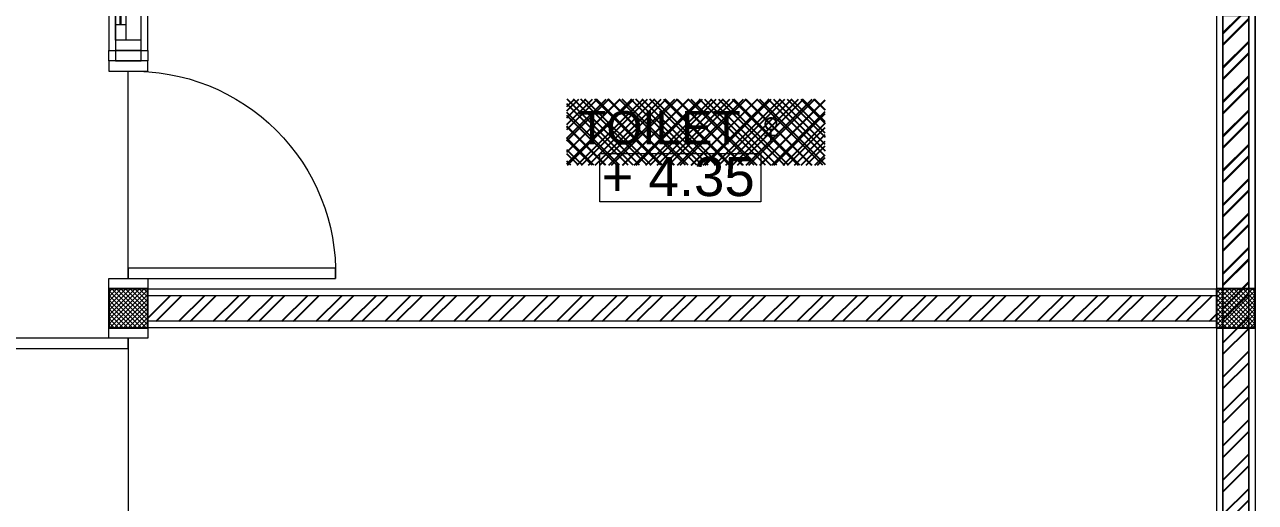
# Model space of a CAD drawing. Header units: inches. Extents: x 249 to 1192, y -18 to 440.
# Drawn here: x 258.711 to 263.461, y 207.399 to 209.243 of the extents above; entities that cross this region are included whole.
import ezdxf

# ---------------------------------------------------------------- set-up
doc = ezdxf.new("R2010")
doc.units = ezdxf.units.IN
doc.header["$MEASUREMENT"] = 0
for name, color, linetype, lineweight in [('ARSIR BETON', 8, 'Continuous', 0), ('DINDING', 6, 'Continuous', 0), ('DINDING2', 137, 'Continuous', 20), ('KACA', 141, 'Continuous', 30), ('KUSEN', 16, 'Continuous', 15), ('LANTAI', 135, 'Continuous', 9), ('TEXT (KET. RUANG)', 7, 'Continuous', 5)]:
    doc.layers.add(name, color=color, linetype=linetype, lineweight=lineweight)
doc.layers.add('ARSIR DINDING', color=64, linetype='Continuous')
doc.layers.add('KOLOM', color=5, linetype='Continuous')
doc.styles.get("Standard").update_dxf_attribs({"font": 'arial.ttf'})

# ---------------------------------------------------------------- blocks, each defined once
blk = doc.blocks.new('P1')
for points in [[(-56.6637, 234.1861), (-56.6637, 234.9861), (-56.6237, 234.9861), (-56.6237, 234.1861), (-56.6637, 234.1861)], [(-55.0637, 234.1861), (-55.0637, 234.9861), (-55.1037, 234.9861), (-55.1037, 234.1861), (-55.0637, 234.1861)], [(-56.6637, 234.1861), (-55.8637, 234.1861)], [(-55.0637, 234.1861), (-55.8637, 234.1861)]]:
    blk.add_lwpolyline(points)
for points in [[(-56.7037, 234.1111), (-56.6637, 234.1111), (-56.6637, 234.2611), (-56.7037, 234.2611)], [(-55.0237, 234.1111), (-55.0637, 234.1111), (-55.0637, 234.2611), (-55.0237, 234.2611)]]:
    blk.add_lwpolyline(points, close=True)
for centre, start, end in [((-56.6437, 234.2061), 358.5312, 91.4688), ((-55.0837, 234.2061), 88.5312, 181.4688)]:
    blk.add_arc(centre, 0.7803, start, end)
blk = doc.blocks.new('K15')
at = {"layer": 'ARSIR BETON'}
h = blk.add_hatch(dxfattribs=at)
h.set_pattern_fill('ANSI37', color=256, scale=0.1, angle=180, style=0)
h.set_pattern_definition([(225, (665.191469, 113.346442), (0.0088388, -0.00883884), []), (315, (665.191469, 113.346442), (0.00883884, 0.0088388), [])])
h.paths.add_polyline_path([(665.3165, 113.4964), (665.2665, 113.4964), (665.2665, 113.3464), (665.3165, 113.3464)])
h.paths.add_polyline_path([(665.2665, 113.4964), (665.2165, 113.4964), (665.2165, 113.3464), (665.2665, 113.3464)])
h.paths.add_polyline_path([(665.2165, 113.4964), (665.1915, 113.4964), (665.1915, 113.3464), (665.2165, 113.3464)])
h.paths.add_polyline_path([(665.3415, 113.4964), (665.3165, 113.4964), (665.3165, 113.4964), (665.3165, 113.3464), (665.3415, 113.3464)])
at = {"layer": 'KOLOM'}
blk.add_lwpolyline([(665.1915, 113.3464), (665.3415, 113.3464), (665.3415, 113.4964), (665.1915, 113.4964)], close=True, dxfattribs=at)
blk = doc.blocks.new('P2')
for points in [[(278.9434, 273.0586), (278.9434, 273.0186), (279.0934, 273.0186), (279.0934, 273.0586)], [(278.9434, 272.1784), (278.9434, 272.2184), (279.0934, 272.2184), (279.0934, 272.1784)]]:
    blk.add_lwpolyline(points, close=True)
for points in [[(279.0184, 273.0186), (279.0184, 272.2186)], [(279.0184, 273.0186), (279.8184, 273.0186), (279.8184, 272.9786), (279.0184, 272.9786), (279.0184, 273.0186)]]:
    blk.add_lwpolyline(points)
blk.add_arc((279.0384, 272.9986), 0.7803, 268.5312, 1.4688)
blk = doc.blocks.new('BV1')
at = {"layer": 'KACA'}
blk.add_lwpolyline([(663.9865, 113.1112), (663.9865, 112.4312)], dxfattribs=at)
at = {"layer": 'KUSEN'}
for points in [[(663.9665, 113.1712), (664.0665, 113.1712), (664.0665, 113.2112), (663.9665, 113.2112)], [(663.9665, 112.3312), (664.0665, 112.3312), (664.0665, 113.2112), (663.9665, 113.2112)], [(663.9665, 112.3312), (664.0665, 112.3312), (664.0665, 112.3712), (663.9665, 112.3712)]]:
    blk.add_lwpolyline(points, close=True, dxfattribs=at)
for points in [[(663.9665, 112.3712), (663.9665, 113.1712), (664.0065, 113.1712), (664.0065, 112.3712), (663.9665, 112.3712)], [(663.9665, 113.1112), (663.9665, 113.1712), (664.0065, 113.1712), (664.0065, 113.1112), (663.9665, 113.1112)], [(663.9665, 112.3712), (663.9665, 112.4312), (664.0065, 112.4312), (664.0065, 112.3712), (663.9665, 112.3712)]]:
    blk.add_lwpolyline(points, dxfattribs=at)
blk = doc.blocks.new('+4.35')
at = {"layer": 'TEXT (KET. RUANG)', "color": 1}
blk.add_lwpolyline([(653.1532, 119.0567), (653.7744, 119.0567), (653.7744, 118.8702), (653.1532, 118.8702)], close=True, dxfattribs=at)
at = {"layer": 'TEXT (KET. RUANG)'}
blk.add_text('+ 4.35', height=0.15075, dxfattribs=at).set_placement((653.1591, 118.8918))
blk = doc.blocks.new('TOILET LT.2')
at = {"layer": 'ARSIR DINDING'}
h = blk.add_hatch(dxfattribs=at)
h.set_pattern_fill('ANSI32', color=256, scale=0.25, style=0)
h.set_pattern_definition([(45, (652.50368, 115.51291), (-0.0662913, 0.0662913), []), (45, (652.54787, 115.51291), (-0.0662913, 0.0662913), [])])
h.paths.add_polyline_path([(656.6287, 115.6129), (652.5037, 115.6129), (652.5037, 115.5129), (656.6287, 115.5129)])
h.paths.add_polyline_path([(656.7537, 116.6879), (656.6537, 116.6879), (656.6537, 115.6379), (656.7537, 115.6379)])
h.paths.add_polyline_path([(656.7537, 119.3379), (656.6537, 119.3379), (656.6537, 118.1379), (656.7537, 118.1379)])
h.paths.add_polyline_path([(656.7537, 122.6434), (656.6537, 122.6434), (656.6537, 121.8631), (656.7537, 121.8631)])
h.paths.add_polyline_path([(654.6287, 120.7629), (654.6287, 120.8629), (652.5037, 120.8629), (652.5037, 120.7629)])
at = {"layer": 'DINDING'}
for points in [[(656.6287, 115.6379), (656.7787, 115.6379), (656.7787, 117.9879), (656.6287, 117.9879)], [(652.3537, 116.5579), (652.5037, 116.5579), (652.5037, 117.4379), (652.3537, 117.4379)], [(652.3537, 116.5579), (652.5037, 116.5579), (652.5037, 116.5181), (652.3537, 116.5181)], [(652.5037, 115.6379), (656.6287, 115.6379), (656.6287, 115.4879), (652.5037, 115.4879)]]:
    blk.add_lwpolyline(points, close=True, dxfattribs=at)
at = {"layer": 'DINDING2'}
for points in [[(656.6537, 117.9879), (656.7537, 117.9879), (656.7537, 115.6379), (656.6537, 115.6379)], [(652.3787, 116.5181), (652.4787, 116.5181), (652.4787, 116.5579), (652.3787, 116.5579)]]:
    blk.add_lwpolyline(points, close=True, dxfattribs=at)
at = {"layer": 'LANTAI'}
blk.add_lwpolyline([(652.5037, 115.6129), (656.6287, 115.6129), (656.6287, 115.5129), (652.5037, 115.5129)], close=True, dxfattribs=at)
at = {"layer": 'DINDING2'}
for name, p in [('BV1', (-11.5878, 4.2267)), ('+4.35', (1.0961, -2.8958)), ('K15', (-12.8378, 2.1415)), ('K15', (-8.5628, 2.1415))]:
    blk.add_blockref(name, p, dxfattribs=at)
at = {"layer": 'KUSEN', "xscale": -1, "rotation": 180}
blk.add_blockref('P2', (373.4102, 388.6965), dxfattribs=at)
at = {"layer": 'TEXT (KET. RUANG)'}
blk.add_text('TOILET ♀  ', height=0.12839, dxfattribs=at).set_placement((654.1643, 116.196))
blk = doc.blocks.new('LANTAI 2')
at = {"layer": 'ARSIR DINDING'}
h = blk.add_hatch(dxfattribs=at)
h.set_pattern_fill('ANSI37', color=256, scale=0.25, style=0)
h.set_pattern_definition([(45, (689.18308, 195.938672), (-0.02209709, 0.02209709), []), (135, (689.18308, 195.938672), (-0.02209709, -0.02209709), [])])
h.paths.add_polyline_path([(691.0331, 197.2137), (691.0331, 197.3137), (689.1831, 197.3137), (689.1831, 197.2137)])
h.paths.add_polyline_path([(688.5262, 192.5663), (689.523, 192.5663), (689.523, 192.8213), (688.5262, 192.8213)])
h = blk.add_hatch(dxfattribs=at)
h.set_pattern_fill('ANSI32', color=256, scale=0.25, style=0)
h.set_pattern_definition([(45, (691.05833, 180.71367), (-0.06629126, 0.06629126), []), (45, (691.10252, 180.71367), (-0.06629126, 0.06629126), [])])
h.paths.add_polyline_path([(691.0583, 193.1437), (691.1584, 193.1437), (691.1584, 180.7137), (691.0583, 180.7137)])
h = blk.add_hatch(dxfattribs=at)
h.set_pattern_fill('ANSI37', color=256, scale=0.3, style=0)
h.set_pattern_definition([(45, (689.75808, 193.288672), (-0.0265165, 0.0265165), []), (135, (689.75808, 193.288672), (-0.0265165, -0.0265165), [])])
h.paths.add_polyline_path([(688.5262, 192.5663), (689.523, 192.5663), (689.523, 192.8213), (688.5262, 192.8213)])
at = {"layer": 'DINDING'}
blk.add_lwpolyline([(691.1834, 180.6387), (691.1833, 199.9139), (691.0333, 199.9139), (691.0334, 180.6387)], dxfattribs=at)
at = {"layer": 'DINDING2'}
blk.add_lwpolyline([(691.1584, 180.6387), (691.1583, 199.8889), (691.0583, 199.8889), (691.0584, 180.6387)], dxfattribs=at)
blk.add_lwpolyline([(691.0583, 193.1437), (691.1584, 193.1437), (691.1584, 180.7137), (691.0583, 180.7137)], close=True, dxfattribs=at)
blk.add_blockref('TOILET LT.2', (34.4044, 76.4508), dxfattribs=at)
at = {"layer": 'KUSEN', "xscale": -1, "rotation": 90.00000000000007}
blk.add_blockref('P1', (921.0192, 135.2348), dxfattribs=at)

msp = doc.modelspace()

# ---------------------------------------------------------------- block references
msp.add_blockref('LANTAI 2', (-427.7223, 16.1343))

doc.saveas('drawing.dxf')
